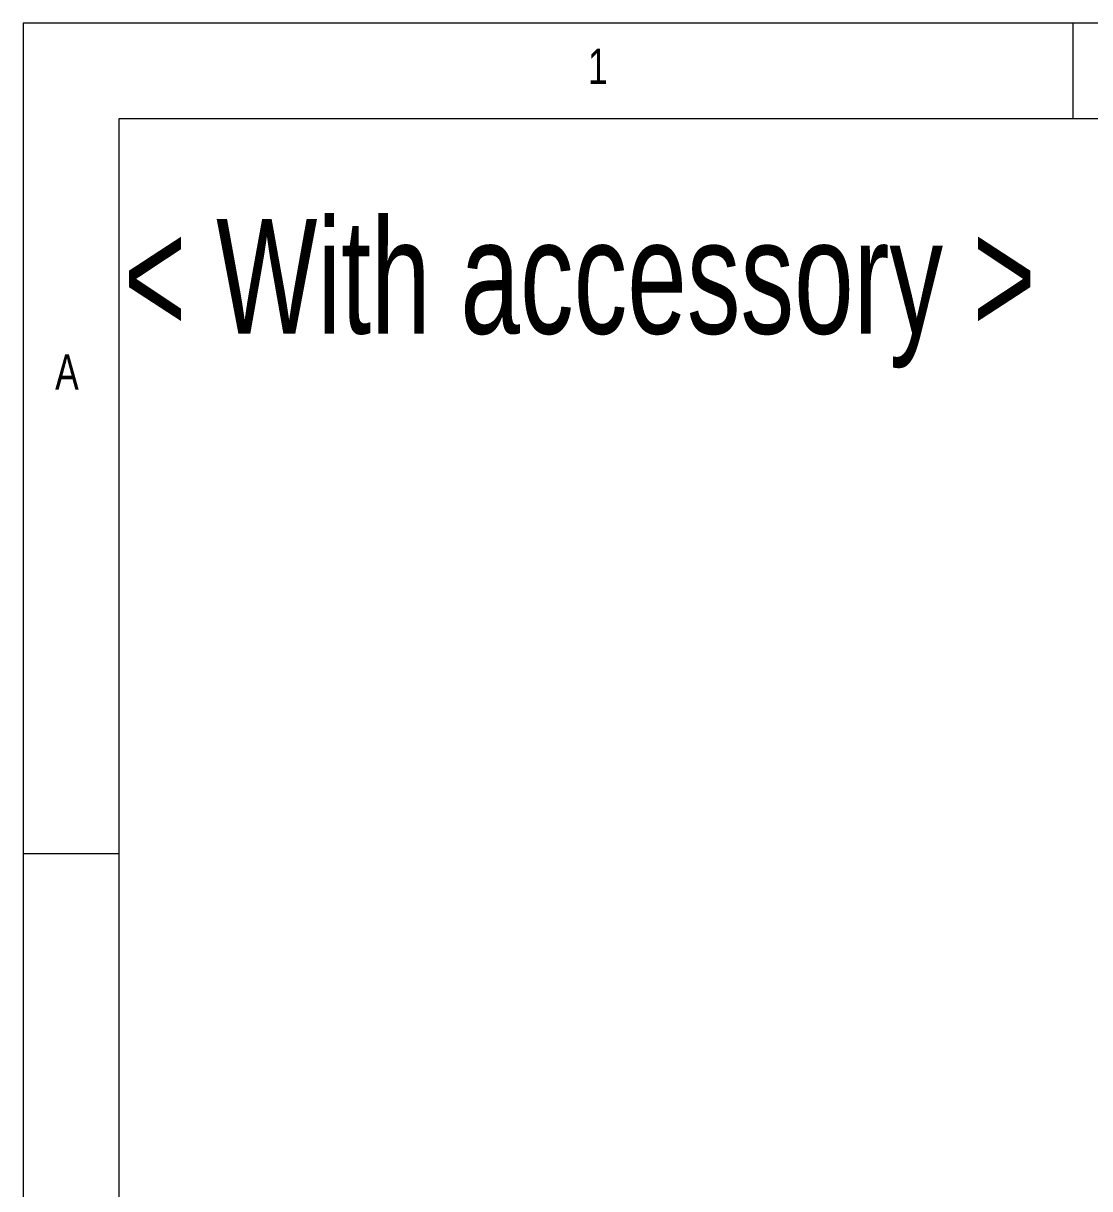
# Model space of a CAD drawing. Header units: inches. Extents: x 0.2 to 16.3, y 0.2 to 11.5.
# Drawn here: x 0.197 to 2.396, y 9.093 to 11.496 of the extents above; entities that cross this region are included whole.
import ezdxf

# ---------------------------------------------------------------- set-up
doc = ezdxf.new("R2010")
doc.units = ezdxf.units.IN
doc.header["$MEASUREMENT"] = 0
doc.linetypes.add('CENTERX2', pattern=[0.8, 0.5, -0.1, 0.1, -0.1])
doc.layers.add('CENTER_LINE', color=7, linetype='CENTERX2')
doc.styles.add('SLDTEXTSTYLE0', font='TXT', dxfattribs={"width": 0.7})
doc.styles.add('SLDTEXTSTYLE2', font='TXT', dxfattribs={"width": 0.75})

msp = doc.modelspace()

# ---------------------------------------------------------------- linework, layer by layer
at = {"color": 7, "linetype": 'Continuous', "lineweight": 18}
for p, q in [((16.3386, 11.4961), (0.1969, 11.4961)), ((0.1969, 11.4961), (0.1969, 0.1969)), ((2.3622, 11.2992), (2.3622, 11.4961)), ((16.1516, 11.2992), (0.3937, 11.2992)), ((0.3937, 11.2992), (0.3937, 0.3937)), ((0.3937, 9.7835), (0.1969, 9.7835))]:
    msp.add_line(p, q, dxfattribs=at)

# ---------------------------------------------------------------- texts
at = {"color": 7, "linetype": 'Continuous', "lineweight": 0, "char_height": 0.0729, "attachment_point": 1, "style": 'SLDTEXTSTYLE2'}
for s, insert in [('1', (1.3615, 11.4436)), ('A', (0.2625, 10.8137))]:
    msp.add_mtext(s, dxfattribs=dict(at, insert=insert))
at = {"layer": 'CENTER_LINE', "insert": (0.4041, 11.0924), "char_height": 0.23622, "attachment_point": 1, "style": 'SLDTEXTSTYLE0'}
msp.add_mtext('< With accessory >', dxfattribs=at)

doc.saveas('drawing.dxf')
